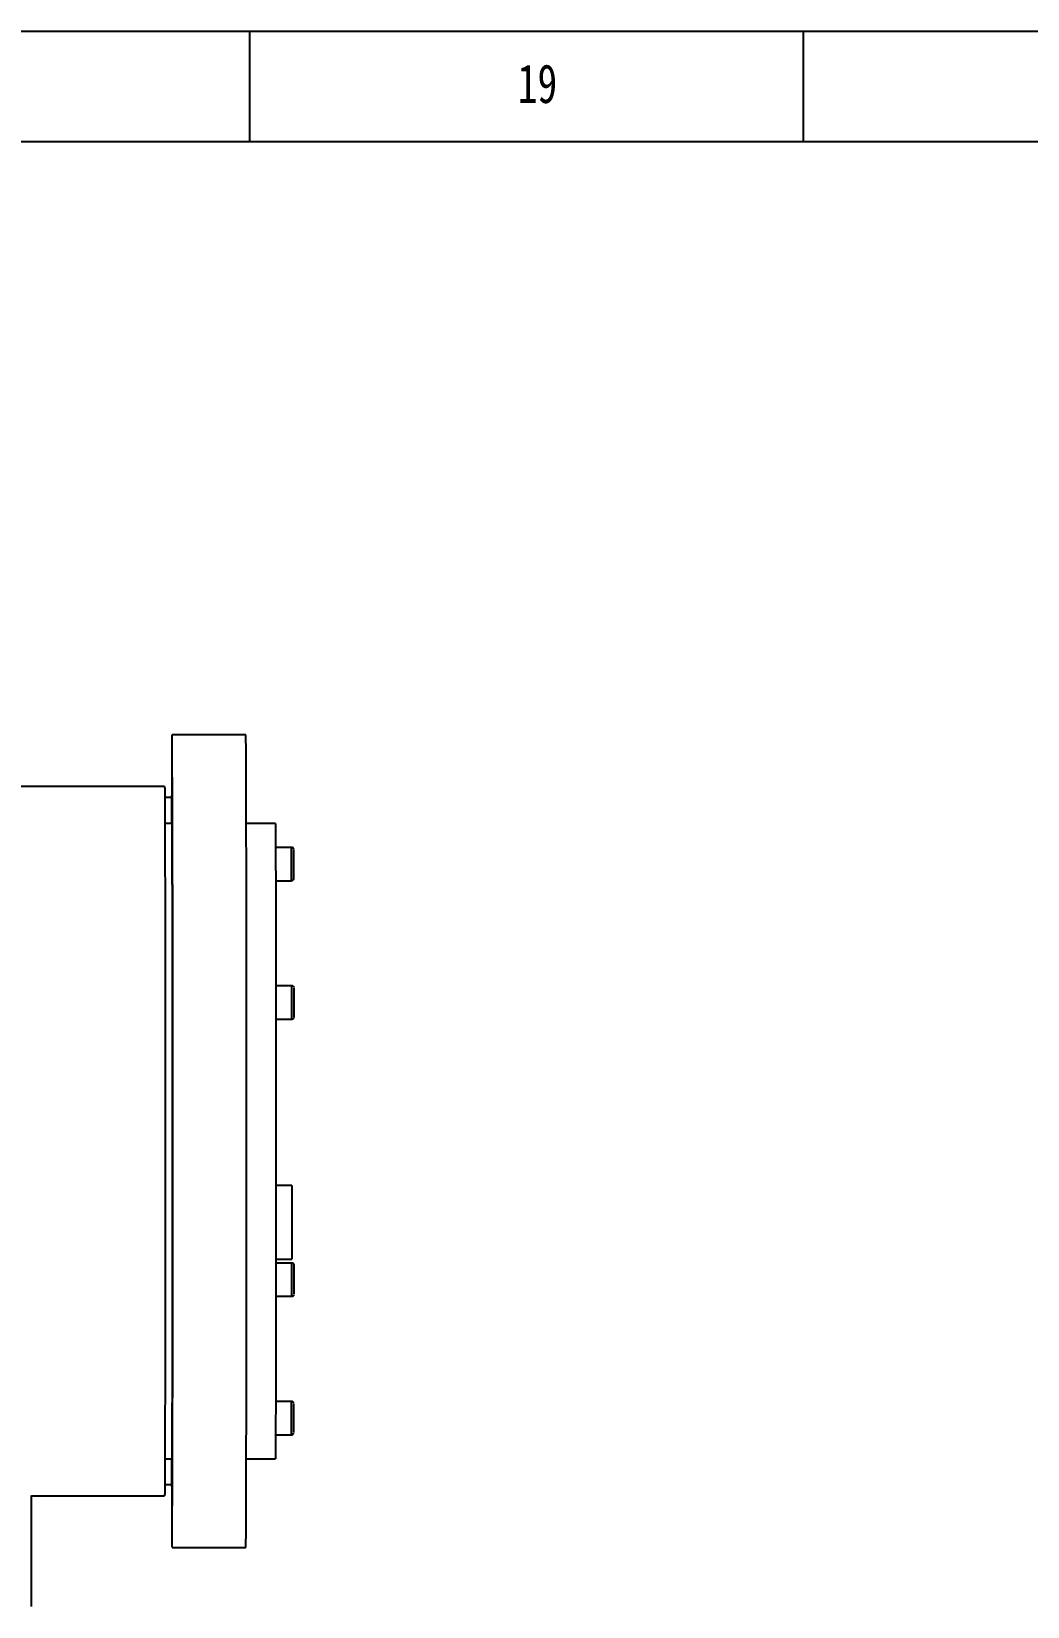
# Model space of a CAD drawing. Header units: millimetres. Extents: x 56 to 1245, y 45 to 886.
# Drawn here: x 938.7 to 1028.6, y 743.7 to 885.8 of the extents above; entities that cross this region are included whole.
import ezdxf

# ---------------------------------------------------------------- set-up
doc = ezdxf.new("R2010")
doc.units = ezdxf.units.MM
doc.styles.add('SLDTEXTSTYLE1', font='hyswlongfangsong.ttf')

msp = doc.modelspace()

# ---------------------------------------------------------------- linework, layer by layer
at = {"layer": 'Defpoints', "lineweight": -3}
for p, q in [((1245.36, 885.84), (56.36, 885.84)), ((958.36, 885.84), (958.36, 875.89)), ((1008.36, 885.84), (1008.36, 875.89)), ((1235.36, 875.89), (81.36, 875.89))]:
    msp.add_line(p, q, dxfattribs=at)
at = {"layer": 'Defpoints', "linetype": 'Continuous', "lineweight": -3}
for p, q in [((951.37, 821.83), (951.36, 821.47)), ((951.36, 821.47), (951.36, 821.01)), ((951.38, 822.37), (951.37, 822.29)), ((951.37, 822.29), (951.37, 822.11)), ((951.37, 822.11), (951.37, 821.83)), ((958.04, 822.38), (951.38, 822.38)), ((951.38, 822.27), (951.38, 822.37)), ((951.38, 822.37), (951.38, 822.37)), ((951.39, 822.07), (951.38, 822.27)), ((951.39, 821.79), (951.39, 822.07)), ((951.39, 821.41), (951.39, 821.79)), ((958.05, 822.37), (958.04, 822.38)), ((958.05, 822.27), (958.05, 822.37)), ((958.05, 822.07), (958.05, 822.27)), ((958.05, 821.79), (958.05, 822.07)), ((958.06, 821.41), (958.05, 821.79)), ((951.36, 820.46), (951.35, 819.82)), ((951.36, 821.01), (951.36, 820.46)), ((951.39, 820.94), (951.39, 821.41)), ((951.4, 820.38), (951.39, 820.94)), ((951.4, 819.73), (951.4, 820.38)), ((958.06, 820.94), (958.06, 821.41)), ((958.06, 820.38), (958.06, 820.94)), ((958.07, 819.73), (958.06, 820.38)), ((951.35, 819.82), (951.35, 819.1)), ((951.35, 819.1), (951.35, 818.29)), ((951.38, 819.05), (951.37, 819.02)), ((951.37, 819.02), (951.37, 818.91)), ((951.37, 818.91), (951.37, 818.7)), ((951.37, 818.7), (951.37, 818.4)), ((951.38, 818.98), (951.38, 819.05)), ((951.38, 818.81), (951.38, 818.98)), ((951.39, 818.56), (951.38, 818.81)), ((951.38, 818.6), (951.38, 818.65)), ((951.38, 818.65), (951.38, 818.65)), ((951.38, 818.65), (951.38, 818.65)), ((951.4, 818.99), (951.4, 819.73)), ((951.41, 818.17), (951.4, 818.99)), ((958.07, 818.99), (958.07, 819.73)), ((958.07, 818.17), (958.07, 818.99)), ((950.71, 817.71), (869.38, 817.71)), ((950.71, 817.71), (950.71, 817.67)), ((950.71, 817.67), (950.72, 817.53)), ((950.72, 817.53), (950.72, 817.29)), ((950.72, 817.29), (950.72, 816.97)), ((951.35, 817.4), (951.34, 816.43)), ((951.35, 818.29), (951.35, 817.4)), ((951.37, 818.4), (951.36, 818.01)), ((951.36, 818.01), (951.36, 817.52)), ((951.36, 817.52), (951.36, 816.95)), ((951.38, 818.46), (951.38, 818.6)), ((951.39, 818.23), (951.38, 818.46)), ((951.39, 818.21), (951.39, 818.56)), ((951.39, 817.91), (951.39, 818.23)), ((951.39, 817.78), (951.39, 818.21)), ((951.39, 817.49), (951.39, 817.91)), ((951.4, 817.25), (951.39, 817.78)), ((951.39, 816.99), (951.39, 817.49)), ((951.4, 816.64), (951.4, 817.25)), ((951.41, 817.27), (951.41, 818.17)), ((951.41, 816.29), (951.41, 817.27)), ((958.07, 817.27), (958.07, 818.17)), ((958.08, 816.29), (958.07, 817.27)), ((950.72, 816.97), (950.72, 816.55)), ((951.34, 816.71), (950.72, 816.71)), ((950.72, 816.55), (950.73, 816.04)), ((950.73, 816.04), (950.73, 815.44)), ((951.34, 816.43), (951.34, 815.38)), ((951.36, 816.3), (951.35, 815.55)), ((951.36, 816.95), (951.36, 816.3)), ((951.37, 816.18), (951.36, 815.79)), ((951.36, 815.79), (951.36, 815.32)), ((951.38, 816.8), (951.37, 816.69)), ((951.37, 816.69), (951.37, 816.48)), ((951.37, 816.48), (951.37, 816.18)), ((951.38, 816.75), (951.38, 816.82)), ((951.38, 816.82), (951.38, 816.8)), ((951.38, 816.59), (951.38, 816.75)), ((951.39, 816.33), (951.38, 816.59)), ((951.4, 816.39), (951.39, 816.99)), ((951.39, 815.98), (951.39, 816.33)), ((951.39, 815.54), (951.39, 815.98)), ((951.4, 815.94), (951.4, 816.64)), ((951.4, 815.71), (951.4, 816.39)), ((951.4, 815.15), (951.4, 815.94)), ((951.41, 815.22), (951.41, 816.29)), ((958.08, 815.22), (958.08, 816.29)), ((950.73, 815.44), (950.73, 814.76)), ((950.73, 814.76), (950.74, 813.99)), ((951.38, 814.38), (950.73, 814.38)), ((951.34, 815.38), (951.34, 814.38)), ((951.35, 815.55), (951.35, 814.73)), ((951.35, 814.73), (951.35, 814.38)), ((951.36, 815.32), (951.36, 814.75)), ((951.36, 814.75), (951.36, 814.38)), ((951.38, 814.6), (951.37, 814.53)), ((951.37, 814.53), (951.37, 814.38)), ((951.4, 814.6), (951.38, 814.6)), ((951.38, 814.58), (951.38, 814.6)), ((951.38, 814.46), (951.38, 814.58)), ((951.38, 814.25), (951.38, 814.46)), ((951.38, 814.38), (951.38, 814.37)), ((951.38, 814.37), (951.38, 814.28)), ((951.39, 815.02), (951.39, 815.54)), ((951.4, 814.4), (951.39, 815.02)), ((951.4, 814.94), (951.4, 815.71)), ((951.41, 814.28), (951.4, 815.15)), ((951.4, 814.09), (951.4, 814.94)), ((951.4, 813.7), (951.4, 814.4)), ((951.42, 814.09), (951.41, 815.22)), ((958.08, 814.09), (958.08, 815.22)), ((960.71, 814.38), (958.08, 814.38)), ((960.71, 814.38), (960.71, 814.38)), ((960.71, 814.38), (960.71, 814.32)), ((950.74, 813.99), (950.74, 813.13)), ((950.74, 813.13), (950.74, 812.2)), ((951.38, 814.28), (951.38, 814.09)), ((951.39, 813.95), (951.38, 814.25)), ((951.38, 814.09), (951.39, 813.81)), ((951.39, 813.55), (951.39, 813.95)), ((951.39, 813.81), (951.39, 813.44)), ((951.39, 813.06), (951.39, 813.55)), ((951.39, 813.44), (951.39, 812.98)), ((951.4, 812.49), (951.39, 813.06)), ((951.39, 812.98), (951.39, 812.43)), ((951.41, 813.16), (951.4, 814.09)), ((951.4, 812.92), (951.4, 813.7)), ((951.41, 813.34), (951.41, 814.28)), ((951.41, 812.32), (951.41, 813.34)), ((951.41, 812.16), (951.41, 813.16)), ((951.42, 812.88), (951.42, 814.09)), ((958.08, 812.88), (958.08, 814.09)), ((960.71, 814.32), (960.72, 814.16)), ((960.72, 814.16), (960.72, 813.91)), ((960.72, 813.91), (960.72, 813.57)), ((960.72, 813.57), (960.72, 813.14)), ((960.72, 813.14), (960.73, 812.62)), ((950.74, 812.2), (950.74, 811.19)), ((951.39, 812.43), (951.4, 811.79)), ((951.4, 812.05), (951.4, 812.92)), ((951.4, 811.83), (951.4, 812.49)), ((951.41, 811.11), (951.4, 812.05)), ((951.4, 811.08), (951.4, 811.83)), ((951.4, 811.79), (951.4, 811.07)), ((951.41, 811.22), (951.41, 812.32)), ((951.41, 811.07), (951.41, 812.16)), ((951.42, 811.6), (951.42, 812.88)), ((951.42, 810.25), (951.42, 811.6)), ((958.09, 811.6), (958.08, 812.88)), ((958.09, 810.25), (958.09, 811.6)), ((960.73, 812.62), (960.73, 812.01)), ((962.17, 812.21), (960.73, 812.21)), ((960.73, 812.01), (960.73, 811.32)), ((950.74, 811.19), (950.74, 810.1)), ((950.74, 810.1), (950.75, 808.95)), ((951.4, 810.25), (951.4, 811.08)), ((951.4, 811.07), (951.4, 810.26)), ((951.4, 810.26), (951.4, 809.38)), ((951.4, 809.34), (951.4, 810.25)), ((951.42, 810.05), (951.41, 811.22)), ((951.41, 810.09), (951.41, 811.11)), ((951.41, 809.92), (951.41, 811.07)), ((951.41, 809), (951.41, 810.09)), ((951.42, 808.84), (951.42, 810.25)), ((958.09, 808.84), (958.09, 810.25)), ((960.73, 811.32), (960.73, 810.54)), ((960.73, 810.54), (960.74, 809.68)), ((950.75, 808.95), (950.75, 807.72)), ((951.4, 809.38), (951.41, 808.42)), ((951.41, 808.35), (951.4, 809.34)), ((951.42, 808.7), (951.41, 809.92)), ((951.41, 807.84), (951.41, 809)), ((951.42, 808.81), (951.42, 810.05)), ((951.43, 807.38), (951.42, 808.84)), ((951.42, 807.51), (951.42, 808.81)), ((951.42, 807.41), (951.42, 808.7)), ((958.09, 807.38), (958.09, 808.84)), ((960.74, 809.68), (960.74, 808.75)), ((960.74, 809.21), (962.17, 809.21)), ((960.74, 808.75), (960.74, 807.73)), ((950.75, 807.72), (950.75, 806.43)), ((951.41, 808.42), (951.41, 807.38)), ((951.41, 807.29), (951.41, 808.35)), ((951.42, 806.61), (951.41, 807.84)), ((951.41, 807.38), (951.41, 806.27)), ((951.41, 806.15), (951.41, 807.29)), ((951.42, 806.15), (951.42, 807.51)), ((951.42, 806.06), (951.42, 807.41)), ((951.43, 805.85), (951.43, 807.38)), ((958.09, 805.85), (958.09, 807.38)), ((960.74, 807.73), (960.74, 806.65)), ((950.75, 806.43), (950.75, 805.08)), ((951.41, 806.27), (951.41, 805.1)), ((951.41, 804.96), (951.41, 806.15)), ((951.42, 805.32), (951.42, 806.61)), ((951.42, 804.73), (951.42, 806.15)), ((951.42, 804.65), (951.42, 806.06)), ((951.43, 804.28), (951.43, 805.85)), ((958.1, 804.28), (958.09, 805.85)), ((960.74, 806.65), (960.74, 805.5)), ((950.75, 805.08), (950.75, 803.67)), ((951.41, 805.1), (951.41, 803.86)), ((951.41, 803.69), (951.41, 804.96)), ((951.42, 803.97), (951.42, 805.32)), ((951.42, 803.26), (951.42, 804.73)), ((951.42, 803.19), (951.42, 804.65)), ((960.74, 805.5), (960.75, 804.28)), ((950.75, 803.67), (950.76, 802.21)), ((951.41, 803.86), (951.42, 802.56)), ((951.42, 802.37), (951.41, 803.69)), ((951.42, 802.57), (951.42, 803.97)), ((951.43, 801.74), (951.42, 803.26)), ((951.43, 801.68), (951.42, 803.19)), ((951.43, 802.66), (951.43, 804.28)), ((958.1, 802.66), (958.1, 804.28)), ((960.75, 804.28), (960.75, 803)), ((960.75, 803), (960.75, 801.67)), ((950.76, 802.21), (950.76, 800.7)), ((951.42, 801.11), (951.42, 802.57)), ((951.42, 802.56), (951.42, 801.21)), ((951.42, 801), (951.42, 802.37)), ((951.43, 800.99), (951.43, 802.66)), ((951.43, 800.18), (951.43, 801.74)), ((951.43, 800.13), (951.43, 801.68)), ((958.1, 800.99), (958.1, 802.66)), ((960.75, 801.67), (960.75, 800.28)), ((950.76, 800.7), (950.76, 799.15)), ((951.42, 801.21), (951.42, 799.81)), ((951.42, 799.61), (951.42, 801.11)), ((951.42, 799.57), (951.42, 801)), ((951.43, 799.29), (951.43, 800.99)), ((951.43, 798.57), (951.43, 800.18)), ((958.1, 799.29), (958.1, 800.99)), ((960.75, 800.28), (960.75, 798.85)), ((950.76, 799.15), (950.76, 797.56)), ((951.42, 799.81), (951.42, 798.36)), ((951.42, 798.07), (951.42, 799.61)), ((951.42, 798.1), (951.42, 799.57)), ((951.43, 798.53), (951.43, 800.13)), ((951.43, 797.55), (951.43, 799.29)), ((958.1, 797.55), (958.1, 799.29)), ((962.2, 799.71), (960.75, 799.71)), ((960.75, 798.85), (960.75, 797.37)), ((950.76, 797.56), (950.76, 795.93)), ((951.42, 798.36), (951.42, 796.87)), ((951.42, 796.59), (951.42, 798.1)), ((951.43, 796.5), (951.42, 798.07)), ((951.43, 796.93), (951.43, 798.57)), ((951.43, 796.9), (951.43, 798.53)), ((951.44, 795.78), (951.43, 797.55)), ((958.1, 795.78), (958.1, 797.55)), ((960.75, 797.37), (960.76, 795.86)), ((950.76, 795.93), (950.76, 794.28)), ((951.42, 796.87), (951.42, 795.35)), ((951.42, 795.05), (951.42, 796.59)), ((951.43, 795.26), (951.43, 796.93)), ((951.43, 795.23), (951.43, 796.9)), ((951.43, 794.89), (951.43, 796.5)), ((960.75, 796.71), (962.2, 796.71)), ((951.42, 795.35), (951.42, 793.79)), ((951.42, 793.47), (951.42, 795.05)), ((951.43, 793.56), (951.43, 795.26)), ((951.43, 793.54), (951.43, 795.23)), ((951.43, 793.25), (951.43, 794.89)), ((951.44, 793.99), (951.44, 795.78)), ((958.1, 793.99), (958.1, 795.78)), ((960.76, 795.86), (960.76, 794.31)), ((950.76, 794.28), (950.76, 792.59)), ((951.42, 793.79), (951.42, 792.21)), ((951.42, 791.87), (951.42, 793.47)), ((951.43, 791.84), (951.43, 793.56)), ((951.43, 791.83), (951.43, 793.54)), ((951.43, 791.59), (951.43, 793.25)), ((951.44, 792.17), (951.44, 793.99)), ((958.1, 792.17), (958.1, 793.99)), ((960.76, 794.31), (960.76, 792.74)), ((950.76, 792.59), (950.76, 790.89)), ((951.42, 792.21), (951.42, 790.6)), ((951.42, 790.25), (951.42, 791.87)), ((951.43, 790.1), (951.43, 791.84)), ((951.43, 790.1), (951.43, 791.83)), ((951.44, 790.34), (951.44, 792.17)), ((958.1, 790.34), (958.1, 792.17)), ((960.76, 792.74), (960.76, 791.14)), ((950.76, 790.89), (950.76, 789.17)), ((951.42, 790.6), (951.42, 788.98)), ((951.42, 788.61), (951.42, 790.25)), ((951.43, 789.91), (951.43, 791.59)), ((951.44, 788.49), (951.44, 790.34)), ((958.1, 788.49), (958.1, 790.34)), ((960.76, 791.14), (960.76, 789.52)), ((950.76, 789.17), (950.76, 787.45)), ((951.42, 788.98), (951.42, 787.35)), ((951.43, 788.35), (951.43, 790.1)), ((951.43, 788.35), (951.43, 790.1)), ((951.43, 788.22), (951.43, 789.91)), ((960.76, 789.52), (960.76, 787.9)), ((950.76, 787.45), (950.76, 785.71)), ((951.43, 786.97), (951.42, 788.61)), ((951.42, 787.35), (951.42, 785.71)), ((951.43, 786.59), (951.43, 788.35)), ((951.43, 786.6), (951.43, 788.35)), ((951.43, 786.52), (951.43, 788.22)), ((951.44, 786.64), (951.44, 788.49)), ((958.1, 786.64), (958.1, 788.49)), ((960.76, 787.9), (960.76, 786.26)), ((951.43, 785.32), (951.43, 786.97)), ((951.43, 784.85), (951.43, 786.6)), ((951.43, 784.83), (951.43, 786.59)), ((951.43, 784.82), (951.43, 786.52)), ((951.44, 784.79), (951.44, 786.64)), ((958.1, 784.79), (958.1, 786.64)), ((960.76, 786.26), (960.76, 784.62)), ((950.76, 785.71), (950.76, 783.98)), ((951.42, 785.71), (951.42, 784.08)), ((951.43, 783.67), (951.43, 785.32)), ((951.43, 783.1), (951.43, 784.85)), ((951.43, 783.08), (951.43, 784.83)), ((951.43, 783.13), (951.43, 784.82)), ((951.44, 782.94), (951.44, 784.79)), ((958.1, 782.94), (958.1, 784.79)), ((960.76, 784.62), (960.76, 782.99)), ((950.76, 783.98), (950.76, 782.26)), ((951.42, 784.08), (951.42, 782.45)), ((951.42, 782.03), (951.43, 783.67)), ((951.43, 781.44), (951.43, 783.13)), ((951.43, 781.35), (951.43, 783.1)), ((950.76, 782.26), (950.76, 780.54)), ((951.42, 782.45), (951.42, 780.83)), ((951.42, 780.4), (951.42, 782.03)), ((951.43, 781.33), (951.43, 783.08)), ((951.44, 781.09), (951.44, 782.94)), ((958.1, 781.09), (958.1, 782.94)), ((960.76, 782.99), (960.76, 781.37)), ((962.2, 781.71), (960.76, 781.71)), ((962.2, 781.71), (962.2, 781.7)), ((962.2, 781.7), (962.2, 781.6)), ((950.76, 780.54), (950.76, 778.84)), ((951.42, 780.83), (951.42, 779.22)), ((951.42, 778.79), (951.42, 780.4)), ((951.43, 779.76), (951.43, 781.44)), ((951.43, 779.62), (951.43, 781.35)), ((951.43, 779.59), (951.43, 781.33)), ((951.44, 779.26), (951.44, 781.09)), ((958.1, 779.26), (958.1, 781.09)), ((960.76, 781.37), (960.76, 779.75)), ((962.2, 781.6), (962.2, 781.4)), ((962.2, 781.4), (962.2, 781.12)), ((962.2, 781.12), (962.2, 780.76)), ((962.2, 780.76), (962.2, 780.33)), ((962.2, 780.33), (962.2, 779.84)), ((950.76, 778.84), (950.76, 777.15)), ((951.42, 779.22), (951.42, 777.64)), ((951.43, 778.1), (951.43, 779.76)), ((951.43, 777.91), (951.43, 779.62)), ((951.43, 777.87), (951.43, 779.59)), ((951.44, 777.44), (951.44, 779.26)), ((958.1, 777.44), (958.1, 779.26)), ((960.76, 779.75), (960.76, 778.16)), ((962.2, 779.84), (962.2, 779.31)), ((962.2, 779.31), (962.2, 778.76)), ((951.42, 777.2), (951.42, 778.79)), ((951.42, 777.64), (951.42, 776.08)), ((951.43, 776.47), (951.43, 778.1)), ((951.43, 776.22), (951.43, 777.91)), ((951.43, 776.17), (951.43, 777.87)), ((951.44, 775.65), (951.44, 777.44)), ((958.1, 775.65), (958.1, 777.44)), ((960.76, 778.16), (960.76, 776.6)), ((962.2, 778.76), (962.2, 778.19)), ((962.2, 778.19), (962.2, 777.63)), ((962.2, 777.63), (962.2, 777.1)), ((950.76, 777.15), (950.76, 775.5)), ((951.42, 775.63), (951.42, 777.2)), ((951.42, 776.08), (951.42, 774.56)), ((951.43, 774.86), (951.43, 776.47)), ((951.43, 774.55), (951.43, 776.22)), ((951.43, 774.5), (951.43, 776.17)), ((960.76, 776.6), (960.75, 775.06)), ((962.2, 777.1), (962.2, 776.59)), ((962.2, 776.59), (962.2, 776.14)), ((962.2, 776.14), (962.2, 775.76)), ((950.76, 775.5), (950.76, 773.87)), ((951.42, 774.11), (951.42, 775.63)), ((951.42, 773.28), (951.43, 774.86)), ((951.42, 774.56), (951.42, 773.07)), ((951.43, 773.88), (951.44, 775.65)), ((958.1, 773.88), (958.1, 775.65)), ((960.75, 775.06), (960.75, 773.56)), ((960.75, 775.05), (962.2, 775.05)), ((962.2, 774.71), (960.75, 774.71)), ((962.2, 775.76), (962.2, 775.45)), ((962.2, 775.45), (962.2, 775.22)), ((962.2, 775.22), (962.2, 775.09)), ((962.2, 775.09), (962.2, 775.05)), ((950.76, 773.87), (950.76, 772.28)), ((951.42, 772.61), (951.42, 774.11)), ((951.42, 771.74), (951.42, 773.28)), ((951.43, 772.92), (951.43, 774.55)), ((951.43, 772.86), (951.43, 774.5)), ((951.43, 772.14), (951.43, 773.88)), ((958.1, 772.14), (958.1, 773.88)), ((960.75, 773.56), (960.75, 772.1)), ((950.76, 772.28), (950.76, 770.73)), ((951.42, 773.07), (951.42, 771.62)), ((951.42, 771.17), (951.42, 772.61)), ((951.42, 770.25), (951.42, 771.74)), ((951.43, 771.32), (951.43, 772.92)), ((951.43, 771.25), (951.43, 772.86)), ((951.43, 770.44), (951.43, 772.14)), ((958.1, 770.44), (958.1, 772.14)), ((960.75, 772.1), (960.75, 770.68)), ((960.75, 771.71), (962.2, 771.71)), ((950.76, 770.73), (950.76, 769.22)), ((951.42, 771.62), (951.42, 770.22)), ((951.42, 769.76), (951.42, 771.17)), ((951.43, 769.77), (951.43, 771.32)), ((951.43, 769.69), (951.43, 771.25)), ((951.43, 768.77), (951.43, 770.44)), ((958.1, 768.77), (958.1, 770.44)), ((960.75, 770.68), (960.75, 769.31)), ((950.76, 769.22), (950.75, 767.76)), ((951.42, 768.8), (951.42, 770.25)), ((951.42, 770.22), (951.42, 768.87)), ((951.42, 768.26), (951.43, 769.77)), ((951.42, 768.42), (951.42, 769.76)), ((951.42, 768.17), (951.43, 769.69)), ((960.75, 769.31), (960.75, 767.99)), ((950.75, 767.76), (950.75, 766.35)), ((951.42, 768.87), (951.41, 767.57)), ((951.41, 767.12), (951.42, 768.42)), ((951.41, 767.57), (951.41, 766.33)), ((951.42, 767.4), (951.42, 768.8)), ((951.42, 766.79), (951.42, 768.26)), ((951.42, 766.7), (951.42, 768.17)), ((951.43, 767.15), (951.43, 768.77)), ((958.1, 767.15), (958.1, 768.77)), ((960.75, 767.99), (960.75, 766.74)), ((950.75, 766.35), (950.75, 765)), ((951.41, 765.89), (951.41, 767.12)), ((951.41, 766.33), (951.41, 765.16)), ((951.42, 766.05), (951.42, 767.4)), ((951.42, 765.39), (951.42, 766.79)), ((951.42, 765.28), (951.42, 766.7)), ((951.42, 764.76), (951.42, 766.05)), ((951.43, 765.58), (951.43, 767.15)), ((958.09, 765.58), (958.1, 767.15)), ((960.75, 766.74), (960.74, 765.54)), ((950.75, 765), (950.75, 763.71)), ((951.41, 764.72), (951.41, 765.89)), ((951.41, 765.16), (951.41, 764.05)), ((951.41, 763.54), (951.42, 764.76)), ((951.41, 763.62), (951.41, 764.72)), ((951.42, 764.04), (951.42, 765.39)), ((951.42, 763.92), (951.42, 765.28)), ((951.43, 764.05), (951.43, 765.58)), ((958.09, 764.05), (958.09, 765.58)), ((960.74, 765.54), (960.74, 764.41)), ((950.75, 763.71), (950.75, 762.48)), ((951.41, 764.05), (951.41, 763.01)), ((951.41, 762.6), (951.41, 763.62)), ((951.41, 762.38), (951.41, 763.54)), ((951.42, 762.59), (951.43, 764.05)), ((951.42, 762.75), (951.42, 764.04)), ((951.42, 762.62), (951.42, 763.92)), ((958.09, 762.59), (958.09, 764.05)), ((960.74, 764.41), (960.74, 763.35)), ((960.74, 763.35), (960.74, 762.36)), ((950.75, 762.48), (950.74, 761.33)), ((951.41, 763.01), (951.4, 762.05)), ((951.4, 761.65), (951.41, 762.6)), ((951.4, 762.05), (951.4, 761.17)), ((951.41, 761.52), (951.42, 762.75)), ((951.41, 761.29), (951.41, 762.38)), ((951.42, 761.38), (951.42, 762.62)), ((951.42, 761.18), (951.42, 762.59)), ((958.09, 761.18), (958.09, 762.59)), ((960.74, 762.36), (960.74, 761.45)), ((962.17, 762.21), (960.74, 762.21)), ((950.74, 761.33), (950.74, 760.24)), ((951.4, 760.77), (951.4, 761.65)), ((951.4, 761.17), (951.4, 760.36)), ((951.4, 759.98), (951.4, 760.77)), ((951.4, 760.36), (951.4, 759.64)), ((951.41, 760.37), (951.41, 761.52)), ((951.41, 760.21), (951.42, 761.38)), ((951.41, 760.27), (951.41, 761.29)), ((951.41, 759.29), (951.41, 760.37)), ((951.42, 759.83), (951.42, 761.18)), ((958.09, 759.83), (958.09, 761.18)), ((960.74, 761.45), (960.73, 760.62)), ((960.73, 760.62), (960.73, 759.87)), ((950.74, 760.24), (950.74, 759.23)), ((950.74, 759.23), (950.74, 758.3)), ((951.4, 759.64), (951.39, 759)), ((951.39, 758.65), (951.4, 759.27)), ((951.39, 759), (951.39, 758.45)), ((951.4, 759.33), (951.41, 760.27)), ((951.4, 759.27), (951.4, 759.98)), ((951.4, 758.47), (951.4, 759.33)), ((951.41, 759.11), (951.41, 760.21)), ((951.41, 758.28), (951.41, 759.29)), ((951.41, 758.09), (951.41, 759.11)), ((951.42, 758.55), (951.42, 759.83)), ((958.08, 758.55), (958.09, 759.83)), ((960.73, 759.87), (960.73, 759.2)), ((960.73, 759.21), (962.17, 759.21)), ((960.73, 759.2), (960.73, 758.62)), ((950.74, 758.3), (950.74, 757.44)), ((951.39, 757.62), (951.38, 757.34)), ((951.39, 758.12), (951.39, 758.65)), ((951.39, 758.45), (951.39, 757.99)), ((951.39, 757.68), (951.39, 758.12)), ((951.39, 757.99), (951.39, 757.62)), ((951.39, 757.33), (951.39, 757.68)), ((951.4, 757.69), (951.4, 758.47)), ((951.4, 757), (951.4, 757.69)), ((951.41, 757.15), (951.41, 758.09)), ((951.42, 757.34), (951.42, 758.55)), ((958.08, 757.34), (958.08, 758.55)), ((960.73, 758.62), (960.72, 758.13)), ((960.72, 758.13), (960.72, 757.73)), ((960.72, 757.73), (960.72, 757.42)), ((950.74, 757.44), (950.73, 756.67)), ((950.73, 757.05), (951.38, 757.05)), ((950.73, 756.67), (950.73, 755.99)), ((951.34, 757.05), (951.34, 756.05)), ((951.35, 757.05), (951.35, 756.7)), ((951.35, 756.7), (951.35, 755.88)), ((951.36, 757.05), (951.36, 756.71)), ((951.36, 756.71), (951.36, 756.14)), ((951.36, 756.14), (951.36, 755.66)), ((951.37, 757.05), (951.37, 756.97)), ((951.37, 756.97), (951.38, 756.85)), ((951.38, 757.34), (951.38, 757.15)), ((951.38, 757.07), (951.39, 757.33)), ((951.38, 757.15), (951.38, 757.06)), ((951.38, 756.9), (951.38, 757.07)), ((951.38, 757.06), (951.38, 757.05)), ((951.38, 756.83), (951.38, 756.9)), ((951.38, 756.85), (951.38, 756.83)), ((951.38, 756.83), (951.4, 756.83)), ((951.39, 756.39), (951.4, 757)), ((951.39, 755.86), (951.39, 756.39)), ((951.4, 756.28), (951.41, 757.15)), ((951.4, 755.49), (951.4, 756.28)), ((951.41, 756.21), (951.42, 757.34)), ((951.41, 755.14), (951.41, 756.21)), ((958.08, 756.21), (958.08, 757.34)), ((958.08, 757.05), (960.71, 757.05)), ((958.08, 755.14), (958.08, 756.21)), ((960.72, 757.21), (960.71, 757.08)), ((960.71, 757.08), (960.71, 757.05)), ((960.72, 757.42), (960.72, 757.21)), ((950.73, 755.39), (950.72, 754.88)), ((950.72, 754.88), (950.72, 754.46)), ((950.72, 754.71), (951.34, 754.71)), ((950.73, 755.99), (950.73, 755.39)), ((951.34, 756.05), (951.34, 755)), ((951.34, 755), (951.35, 754.03)), ((951.35, 755.88), (951.36, 755.13)), ((951.36, 755.66), (951.37, 755.26)), ((951.36, 755.13), (951.36, 754.48)), ((951.37, 755.26), (951.37, 754.96)), ((951.37, 754.96), (951.37, 754.75)), ((951.37, 754.75), (951.37, 754.63)), ((951.38, 754.83), (951.39, 755.09)), ((951.38, 754.67), (951.38, 754.83)), ((951.38, 754.61), (951.38, 754.67)), ((951.39, 755.43), (951.39, 755.86)), ((951.39, 755.09), (951.39, 755.43)), ((951.4, 754.79), (951.4, 755.49)), ((951.4, 754.18), (951.4, 754.79)), ((951.41, 754.16), (951.41, 755.14)), ((958.07, 754.16), (958.08, 755.14)), ((938.7, 753.71), (950.71, 753.71)), ((938.71, 743.71), (938.71, 753.73)), ((950.72, 753.9), (950.71, 753.76)), ((950.71, 753.76), (950.71, 753.71)), ((950.72, 754.46), (950.72, 754.14)), ((950.72, 754.14), (950.72, 753.9)), ((951.35, 754.03), (951.35, 753.14)), ((951.36, 754.48), (951.36, 753.91)), ((951.36, 753.91), (951.36, 753.42)), ((951.36, 753.42), (951.37, 753.03)), ((951.37, 754.63), (951.38, 754.61)), ((951.39, 753.65), (951.4, 754.18)), ((951.39, 753.22), (951.39, 753.65)), ((951.4, 752.44), (951.41, 753.26)), ((951.41, 753.26), (951.41, 754.16)), ((958.07, 753.26), (958.07, 754.16)), ((958.07, 752.44), (958.07, 753.26)), ((951.35, 753.14), (951.35, 752.33)), ((951.35, 752.33), (951.35, 751.61)), ((951.37, 753.03), (951.37, 752.73)), ((951.37, 752.73), (951.37, 752.52)), ((951.37, 752.52), (951.37, 752.41)), ((951.37, 752.41), (951.38, 752.38)), ((951.38, 752.62), (951.39, 752.87)), ((951.38, 752.79), (951.38, 752.78)), ((951.38, 752.78), (951.38, 752.78)), ((951.38, 752.45), (951.38, 752.62)), ((951.38, 752.38), (951.38, 752.45)), ((951.39, 752.87), (951.39, 753.22)), ((951.4, 751.7), (951.4, 752.44)), ((958.07, 751.7), (958.07, 752.44)), ((951.35, 751.61), (951.36, 750.97)), ((951.36, 750.97), (951.36, 750.42)), ((951.36, 750.42), (951.36, 749.96)), ((951.39, 750.49), (951.4, 751.05)), ((951.39, 750.02), (951.39, 750.49)), ((951.4, 751.05), (951.4, 751.7)), ((958.06, 751.05), (958.07, 751.7)), ((958.06, 750.49), (958.06, 751.05)), ((958.06, 750.02), (958.06, 750.49)), ((951.36, 749.96), (951.37, 749.6)), ((951.37, 749.6), (951.37, 749.32)), ((951.37, 749.32), (951.37, 749.14)), ((951.37, 749.14), (951.38, 749.06)), ((951.38, 749.16), (951.39, 749.36)), ((951.38, 749.06), (951.38, 749.16)), ((951.38, 749.06), (951.38, 749.06)), ((951.38, 749.05), (958.04, 749.05)), ((951.39, 749.64), (951.39, 750.02)), ((951.39, 749.36), (951.39, 749.64)), ((958.04, 749.05), (958.05, 749.06)), ((958.05, 749.64), (958.06, 750.02)), ((958.05, 749.36), (958.05, 749.64)), ((958.05, 749.16), (958.05, 749.36)), ((958.05, 749.06), (958.05, 749.16))]:
    msp.add_line(p, q, dxfattribs=at)
for centre, radius, start, end in [((1240.08, 814.73), 288.73, 179.2221, 180.0684), ((650.98, 810.71), 311.19, 359.7238, 0.2762), ((652.9, 810.71), 309.48, 359.7609, 0.2392), ((621.59, 798.21), 340.62, 359.7477, 0.2523), ((681.18, 798.21), 281.24, 359.7373, 0.2635), ((621.02, 773.21), 341.19, 359.7481, 0.2519), ((685.09, 773.21), 277.32, 359.7332, 0.2669), ((620.99, 760.71), 341.19, 359.7481, 0.2519), ((687.56, 760.72), 274.82, 359.7304, 0.269), ((523.36, 757.87), 428.05, 359.3192, 0.0547), ((1246.71, 756.73), 295.36, 179.9378, 180.7647)]:
    msp.add_arc(centre, radius, start, end, dxfattribs=at)
for points, knots in [([(962.37, 812.05), (962.37, 812.07), (962.36, 812.1), (962.33, 812.14), (962.28, 812.19), (962.22, 812.21), (962.18, 812.21), (962.17, 812.21)], [0, 0, 0, 0, 0.143836, 0.331864, 0.587199, 0.848004, 1, 1, 1, 1]), ([(962.17, 809.22), (962.18, 809.22), (962.21, 809.21), (962.26, 809.24), (962.31, 809.27), (962.34, 809.31), (962.36, 809.34), (962.37, 809.36), (962.37, 809.37)], [0, 0, 0, 0, 0.1159919, 0.3689699, 0.5726746, 0.7445428, 0.8883772, 1, 1, 1, 1]), ([(962.41, 799.56), (962.41, 799.56), (962.4, 799.59), (962.38, 799.63), (962.33, 799.68), (962.27, 799.71), (962.23, 799.71), (962.21, 799.71)], [0, 0, 0, 0, 0.0493464, 0.3030062, 0.5340779, 0.7943753, 1, 1, 1, 1]), ([(962.21, 796.72), (962.23, 796.72), (962.27, 796.72), (962.32, 796.75), (962.36, 796.79), (962.39, 796.82), (962.4, 796.85), (962.4, 796.86), (962.4, 796.86)], [0, 0, 0, 0, 0.237479, 0.480767, 0.681332, 0.850909, 0.990601, 1, 1, 1, 1]), ([(962.4, 774.56), (962.4, 774.57), (962.4, 774.59), (962.37, 774.63), (962.33, 774.68), (962.27, 774.71), (962.23, 774.71), (962.21, 774.71)], [0, 0, 0, 0, 0.0527585, 0.2760552, 0.5247525, 0.7931882, 1, 1, 1, 1]), ([(962.2, 771.72), (962.21, 771.72), (962.25, 771.71), (962.3, 771.73), (962.35, 771.77), (962.38, 771.81), (962.39, 771.83), (962.4, 771.85), (962.4, 771.85)], [0, 0, 0, 0, 0.1215146, 0.4020521, 0.6276033, 0.8178266, 0.9771187, 1, 1, 1, 1]), ([(962.37, 762.07), (962.37, 762.07), (962.36, 762.09), (962.34, 762.14), (962.28, 762.19), (962.23, 762.21), (962.19, 762.21), (962.17, 762.21)], [0, 0, 0, 0, 0.022817, 0.310146, 0.554319, 0.826915, 1, 1, 1, 1]), ([(962.17, 759.22), (962.17, 759.22), (962.2, 759.21), (962.25, 759.23), (962.31, 759.26), (962.34, 759.3), (962.36, 759.33), (962.36, 759.34), (962.36, 759.35)], [0, 0, 0, 0, 0.079123, 0.372354, 0.605609, 0.801626, 0.966359, 1, 1, 1, 1])]:
    msp.add_open_spline(points, degree=3, knots=knots, dxfattribs=at)

# ---------------------------------------------------------------- texts
at = {"layer": 'Defpoints', "style": 'SLDTEXTSTYLE1'}
msp.add_text('19', height=3.5, dxfattribs=at).set_placement((982.58, 879.38))

doc.saveas('drawing.dxf')
